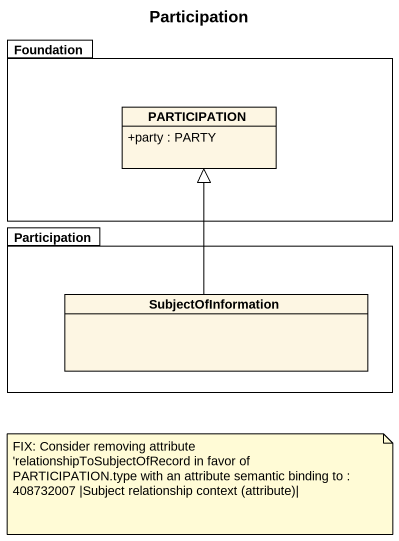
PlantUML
@startuml
title Participation
hide circle
hide empty members
skinparam classAttributeIconSize 0
package Foundation {
  class PARTICIPATION {
    +party : PARTY
  }
}
package Participation {
  class SubjectOfInformation
}
SubjectOfInformation -up-|> PARTICIPATION
note as N1
  FIX: Consider removing attribute 'relationshipToSubjectOfRecord in favor of PARTICIPATION.type with an attribute semantic binding to : 408732007 |Subject relationship context (attribute)|
end note
@enduml
